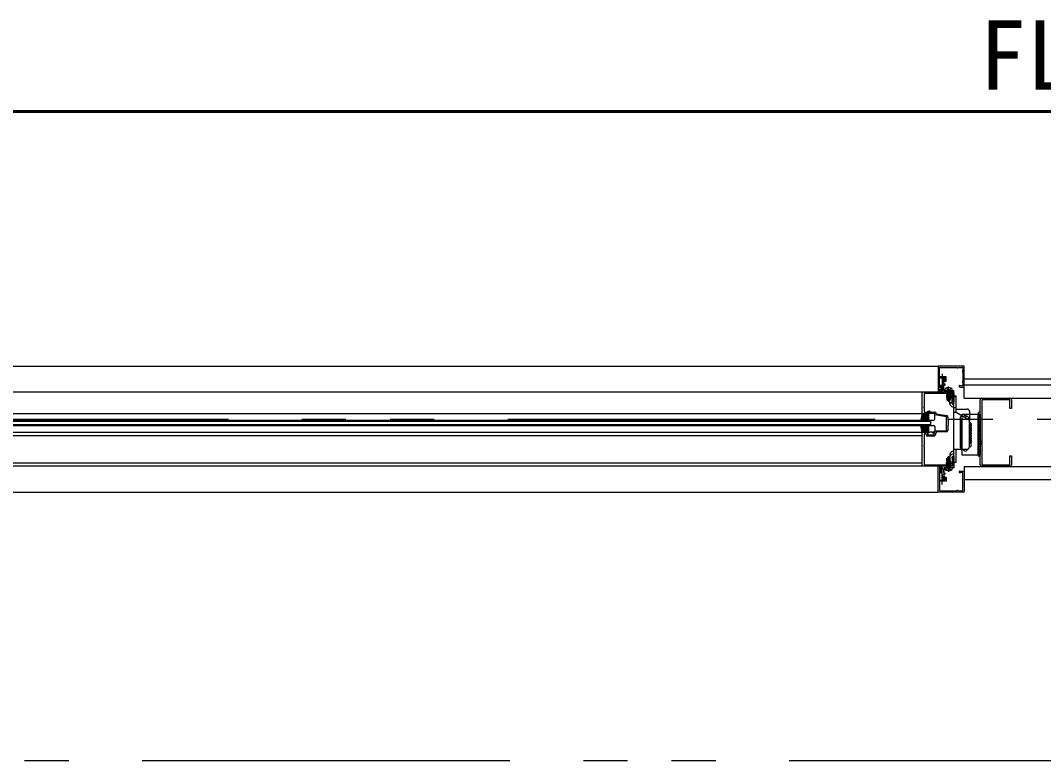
# Model space of a CAD drawing. Units: millimetres at full size. Extents: x -22551 to 92397, y -19340 to 14894.
# Drawn here: x 5053 to 6027, y -1231 to -526 of the extents above; entities that cross this region are included whole.
import ezdxf
from ezdxf.enums import TextEntityAlignment as Align

# ---------------------------------------------------------------- set-up
doc = ezdxf.new("R2010")
doc.units = ezdxf.units.MM
doc.header["$LTSCALE"] = 70
doc.linetypes.add('DASHED3', pattern=[4, 3, -1])
doc.linetypes.add('DOUBLE_CHAIN1', pattern=[8.8, 5, -1, 0.6, -0.6, 0.6, -1])
doc.layers.add('1-6_配管－冷媒：冷媒配管用銅管', color=5, linetype='Continuous', lineweight=40)
doc.layers.add('2-0_通芯', color=7, linetype='Continuous', lineweight=15)
doc.styles.add('ＭＳ ゴシック', font='')
doc.styles.get('ＭＳ ゴシック').set_extended_font_data('MS Gothic')

# ---------------------------------------------------------------- blocks, each defined once
blk = doc.blocks.new('グループ部品-125')
at = {"layer": '2-0_通芯'}
for p, q in [((4396.61, -855.2), (5926.61, -855.2)), ((5927.11, -855.2), (5926.61, -855.7)), ((5926.61, -855.7), (5926.61, -880.2)), ((5951.11, -855.2), (5927.11, -855.2)), ((5951.61, -885.7), (5951.61, -855.7)), ((5930.01, -873.7), (5928.01, -873.7)), ((5928.01, -874.7), (5930.01, -874.7)), ((5932.01, -878.4), (5932.01, -867.2)), ((5936.61, -879.56), (5936.61, -874.65)), ((5947.36, -875.2), (5951.11, -875.2)), ((5951.61, -867.2), (6737.61, -867.2)), ((5951.61, -873.2), (6731.61, -873.2)), ((5941.61, -880.2), (4381.61, -880.2)), ((5911.61, -900), (5911.61, -880.2)), ((5932.01, -878.4), (5941.61, -878.4)), ((5933.11, -878.4), (5933.21, -877.28)), ((5934.63, -879.1), (5938.59, -879.1)), ((5934.63, -879.1), (5934.63, -879.19)), ((5938.59, -879.89), (5934.63, -879.19)), ((5934.63, -879.19), (5935.01, -879.41)), ((5934.63, -879.71), (5935.01, -879.49)), ((5934.63, -879.71), (5934.63, -879.89)), ((5938.59, -880.59), (5934.63, -879.89)), ((5934.63, -879.89), (5935.01, -880.11)), ((5934.63, -880.41), (5935.01, -880.19)), ((5934.63, -881.11), (5935.01, -880.89)), ((5934.63, -881.11), (5934.63, -881.29)), ((5934.63, -881.11), (5938.59, -881.81)), ((5934.63, -881.29), (5935.01, -881.51)), ((5938.59, -881.99), (5934.63, -881.29)), ((5934.63, -881.81), (5935.01, -881.59)), ((5934.63, -881.81), (5938.59, -882.51)), ((5934.63, -881.81), (5934.63, -881.99)), ((5934.63, -881.99), (5935.01, -882.21)), ((5938.59, -882.69), (5934.63, -881.99)), ((5934.63, -882.51), (5935.01, -882.29)), ((5934.63, -882.51), (5938.59, -883.21)), ((5934.63, -882.51), (5934.63, -882.69)), ((5934.63, -882.69), (5935.01, -882.91)), ((5938.59, -883.39), (5934.63, -882.69)), ((5934.63, -883.21), (5935.01, -882.99)), ((5934.63, -883.21), (5938.59, -883.91)), ((5934.63, -883.21), (5934.63, -883.39)), ((5934.63, -883.39), (5935.01, -883.61)), ((5938.59, -884.09), (5934.63, -883.39)), ((5934.63, -883.91), (5935.01, -883.69)), ((5934.63, -883.91), (5935.26, -884.02)), ((5934.63, -883.91), (5934.63, -884.09)), ((5935.26, -884.2), (5934.63, -884.09)), ((5934.88, -878.9), (5934.88, -879.1)), ((5934.96, -885.1), (5935.26, -885.1)), ((5935.01, -879.41), (5938.21, -880.11)), ((5935.01, -879.49), (5935.01, -879.41)), ((5938.21, -880.19), (5935.01, -879.49)), ((5935.01, -880.11), (5938.21, -880.81)), ((5935.01, -880.19), (5935.01, -880.11)), ((5935.01, -880.89), (5935.01, -880.81)), ((5938.21, -881.59), (5935.01, -880.89)), ((5935.01, -881.51), (5938.21, -882.21)), ((5935.01, -881.59), (5935.01, -881.51)), ((5938.21, -882.29), (5935.01, -881.59)), ((5935.01, -882.21), (5938.21, -882.91)), ((5935.01, -882.29), (5935.01, -882.21)), ((5938.21, -882.99), (5935.01, -882.29)), ((5935.01, -882.91), (5938.21, -883.61)), ((5935.01, -882.99), (5935.01, -882.91)), ((5938.21, -883.69), (5935.01, -882.99)), ((5935.01, -883.61), (5938.21, -884.31)), ((5935.01, -883.69), (5935.01, -883.61)), ((5938.21, -884.39), (5935.01, -883.69)), ((5935.01, -885.1), (5935.01, -884.31)), ((5936.61, -886.89), (5935.75, -883.99)), ((5935.79, -884.12), (5938.59, -884.61)), ((5938.59, -884.79), (5935.84, -884.3)), ((5935.9, -884.5), (5938.21, -885.01)), ((5936.08, -885.1), (5938.26, -885.1)), ((5936.61, -881.76), (5936.61, -880.56)), ((5936.61, -882.76), (5936.61, -889.33)), ((5936.81, -879.1), (5938.21, -879.41)), ((5938.59, -879.19), (5938.21, -879.41)), ((5938.21, -879.49), (5938.21, -879.41)), ((5938.59, -879.89), (5938.21, -880.11)), ((5938.21, -880.19), (5938.21, -880.11)), ((5938.59, -880.59), (5938.21, -880.81)), ((5938.21, -880.89), (5938.21, -880.81)), ((5938.59, -881.29), (5938.21, -881.51)), ((5938.21, -881.59), (5938.21, -881.51)), ((5938.59, -881.81), (5938.21, -881.59)), ((5938.59, -881.99), (5938.21, -882.21)), ((5938.21, -882.29), (5938.21, -882.21)), ((5938.59, -882.51), (5938.21, -882.29)), ((5938.59, -882.69), (5938.21, -882.91)), ((5938.21, -882.99), (5938.21, -882.91)), ((5938.59, -883.21), (5938.21, -882.99)), ((5938.59, -883.39), (5938.21, -883.61)), ((5938.21, -883.69), (5938.21, -883.61)), ((5938.59, -883.91), (5938.21, -883.69)), ((5938.59, -884.09), (5938.21, -884.31)), ((5938.21, -884.39), (5938.21, -884.31)), ((5938.59, -884.61), (5938.21, -884.39)), ((5938.59, -884.79), (5938.21, -885.01)), ((5938.21, -885.09), (5938.21, -885.01)), ((5938.26, -885.1), (5938.26, -887.39)), ((5938.34, -878.9), (5938.34, -879.1)), ((5938.59, -880.41), (5938.59, -880.59)), ((5938.59, -881.81), (5938.59, -881.99)), ((5938.59, -882.51), (5938.59, -882.69)), ((5938.59, -883.21), (5938.59, -883.39)), ((5938.59, -883.91), (5938.59, -884.09)), ((5938.59, -884.61), (5938.59, -884.79)), ((5940.11, -878.4), (5940.01, -877.28)), ((5941.61, -880.2), (5941.61, -878.4)), ((5951.61, -885.7), (6719.11, -885.7)), ((5968.21, -885.7), (5995.01, -885.7)), ((5980.68, -885.7), (5982.28, -887.3)), ((5982.8, -885.7), (5984.4, -887.3)), ((5934.96, -887.39), (5936.46, -888.4)), ((5935.26, -887.2), (5936.46, -888.04)), ((5936.46, -888.04), (5936.46, -888.4)), ((5936.46, -888.4), (5936.76, -888.4)), ((5936.61, -886.89), (5936.76, -888.4)), ((5938.26, -887.39), (5936.76, -888.4)), ((5937.31, -886.5), (5938.26, -887.31)), ((5940.28, -887.2), (5940.31, -887.2)), ((5941.61, -888.72), (5941.61, -889.43)), ((5966.61, -949.1), (5966.61, -887.3)), ((4405.61, -900.2), (5917.61, -900.2)), ((5911.61, -900.2), (5910.11, -906.7)), ((5916.37, -900.2), (5910.18, -906.39)), ((5911.94, -906.7), (5910.45, -905.22)), ((5914.95, -900.2), (5910.61, -904.55)), ((5913.35, -906.7), (5910.72, -904.07)), ((5914.77, -906.7), (5910.98, -902.92)), ((5913.54, -900.2), (5911.03, -902.71)), ((5916.18, -906.7), (5911.25, -901.77)), ((5917.61, -900.37), (5911.28, -906.7)), ((5912.13, -900.2), (5911.46, -900.87)), ((5917.6, -906.7), (5911.51, -900.62)), ((5917.61, -905.3), (5912.51, -900.2)), ((5917.61, -901.79), (5912.7, -906.7)), ((5917.61, -903.89), (5913.92, -900.2)), ((5917.61, -903.2), (5914.11, -906.7)), ((5917.61, -902.47), (5915.34, -900.2)), ((5917.61, -904.61), (5915.52, -906.7)), ((5917.61, -901.06), (5916.75, -900.2)), ((5917.45, -898.2), (5918.58, -898.2)), ((5917.61, -906.7), (5917.61, -899.2)), ((5917.61, -901.2), (5917.61, -905.7)), ((5922.61, -900.2), (5918.61, -900.2)), ((5923.61, -905.7), (5923.61, -901.2)), ((5924.8, -900.69), (5934.57, -902.41)), ((5941.61, -899.5), (5941.61, -899.2)), ((5966.61, -900.89), (5966.61, -939.89)), ((4403.61, -906.7), (5919.61, -906.7)), ((4403.61, -907.7), (5919.61, -907.7)), ((4403.61, -910.7), (5919.61, -910.7)), ((4403.61, -911.7), (5919.61, -911.7)), ((5911.61, -918.2), (5910.11, -911.7)), ((5916.37, -918.2), (5910.18, -912.02)), ((5910.52, -906.7), (5910.19, -906.36)), ((5910.52, -911.7), (5910.19, -912.04)), ((5911.94, -911.7), (5910.45, -913.19)), ((5914.95, -918.2), (5910.61, -913.85)), ((5913.35, -911.7), (5910.72, -914.34)), ((5914.77, -911.7), (5910.98, -915.48)), ((5916.18, -911.7), (5911.25, -916.63)), ((5917.61, -918.03), (5911.28, -911.7)), ((5917.6, -911.7), (5911.51, -917.78)), ((5917.61, -913.1), (5912.51, -918.2)), ((5917.61, -916.61), (5912.7, -911.7)), ((5917.61, -914.51), (5913.92, -918.2)), ((5917.61, -915.2), (5914.11, -911.7)), ((5917.61, -913.79), (5915.52, -911.7)), ((5917.61, -906.03), (5916.94, -906.7)), ((5917.61, -912.37), (5916.94, -911.7)), ((5917.61, -911.7), (5917.61, -919.2)), ((5917.61, -917.2), (5917.61, -912.7)), ((5918.61, -906.7), (5922.61, -906.7)), ((5918.61, -911.7), (5922.61, -911.7)), ((5919.61, -911.7), (5919.61, -906.7)), ((5923.61, -912.7), (5923.61, -917.2)), ((5956.41, -922.99), (5956.41, -907.72)), ((4405.61, -918.2), (5917.61, -918.2)), ((4411.61, -921.2), (5911.61, -921.2)), ((5913.54, -918.2), (5911.03, -915.69)), ((5912.13, -918.2), (5911.46, -917.53)), ((5911.61, -950.2), (5911.61, -918.4)), ((5917.61, -915.93), (5915.34, -918.2)), ((5922.51, -922), (5916.71, -922)), ((5917.61, -917.34), (5916.75, -918.2)), ((5922.61, -918.2), (5918.61, -918.2)), ((5966.61, -926.08), (5968.21, -927.68)), ((5966.61, -928.2), (5968.21, -929.8)), ((5934.96, -943.01), (5936.46, -942)), ((5934.96, -945.3), (5934.96, -943.01)), ((5935.91, -943.9), (5934.96, -943.09)), ((5936.61, -943.51), (5936.46, -942)), ((5936.76, -942), (5936.46, -942)), ((5936.61, -947.64), (5936.61, -941.07)), ((5936.61, -943.51), (5937.47, -946.41)), ((5938.26, -943.01), (5936.76, -942)), ((5936.76, -942.36), (5936.76, -942)), ((5937.96, -943.21), (5936.76, -942.36)), ((5940.31, -943.2), (5940.28, -943.2)), ((5941.61, -937.9), (5941.61, -938.2)), ((5996.61, -940.7), (5996.61, -949.1)), ((4381.61, -950.2), (5941.61, -950.2)), ((4411.61, -947.2), (5911.61, -947.2)), ((5941.61, -952), (5932.01, -952)), ((5932.01, -952), (5932.01, -963.2)), ((5933.11, -952), (5933.21, -953.12)), ((5934.63, -945.61), (5935.01, -945.39)), ((5934.63, -945.79), (5934.63, -945.61)), ((5934.63, -945.61), (5937.38, -946.1)), ((5934.63, -945.79), (5935.01, -946.01)), ((5937.43, -946.28), (5934.63, -945.79)), ((5934.63, -946.31), (5935.01, -946.09)), ((5934.63, -946.49), (5934.63, -946.31)), ((5934.63, -946.31), (5938.59, -947.01)), ((5934.63, -946.49), (5935.01, -946.71)), ((5938.59, -947.19), (5934.63, -946.49)), ((5934.63, -947.01), (5935.01, -946.79)), ((5934.63, -947.19), (5934.63, -947.01)), ((5934.63, -947.01), (5938.59, -947.71)), ((5934.63, -947.19), (5935.01, -947.41)), ((5938.59, -947.89), (5934.63, -947.19)), ((5934.63, -947.71), (5935.01, -947.49)), ((5934.63, -947.89), (5934.63, -947.71)), ((5934.63, -947.71), (5938.59, -948.41)), ((5934.63, -947.89), (5935.01, -948.11)), ((5938.59, -948.59), (5934.63, -947.89)), ((5934.63, -948.41), (5935.01, -948.19)), ((5934.63, -948.59), (5934.63, -948.41)), ((5934.63, -948.41), (5938.59, -949.11)), ((5934.63, -948.59), (5935.01, -948.81)), ((5938.59, -949.29), (5934.63, -948.59)), ((5934.63, -949.11), (5935.01, -948.89)), ((5934.63, -949.81), (5935.01, -949.59)), ((5934.63, -949.81), (5938.59, -950.51)), ((5934.63, -949.99), (5934.63, -949.81)), ((5934.63, -950.51), (5935.01, -950.29)), ((5934.63, -950.51), (5938.59, -951.21)), ((5934.63, -951.21), (5935.01, -950.99)), ((5938.59, -951.3), (5934.63, -951.3)), ((5934.88, -951.5), (5934.88, -951.3)), ((5937.14, -945.3), (5934.96, -945.3)), ((5935.01, -945.31), (5935.01, -945.39)), ((5937.32, -945.9), (5935.01, -945.39)), ((5935.01, -946.01), (5935.01, -946.09)), ((5935.01, -946.01), (5938.21, -946.71)), ((5938.21, -946.79), (5935.01, -946.09)), ((5935.01, -946.71), (5935.01, -946.79)), ((5935.01, -946.71), (5938.21, -947.41)), ((5938.21, -947.49), (5935.01, -946.79)), ((5935.01, -947.41), (5935.01, -947.49)), ((5935.01, -947.41), (5938.21, -948.11)), ((5938.21, -948.19), (5935.01, -947.49)), ((5935.01, -948.11), (5935.01, -948.19)), ((5935.01, -948.11), (5938.21, -948.81)), ((5938.21, -948.89), (5935.01, -948.19)), ((5935.01, -948.81), (5935.01, -948.89)), ((5935.01, -948.81), (5938.21, -949.51)), ((5935.01, -949.51), (5935.01, -949.59)), ((5938.21, -950.29), (5935.01, -949.59)), ((5935.01, -950.21), (5938.21, -950.91)), ((5935.01, -950.21), (5935.01, -950.29)), ((5938.21, -950.99), (5935.01, -950.29)), ((5935.01, -950.91), (5935.01, -950.99)), ((5936.41, -951.3), (5935.01, -950.99)), ((5936.61, -948.64), (5936.61, -949.84)), ((5936.61, -950.84), (5936.61, -955.75)), ((5938.26, -945.3), (5937.96, -945.3)), ((5937.96, -946.2), (5938.59, -946.31)), ((5938.59, -946.49), (5937.96, -946.38)), ((5938.21, -945.3), (5938.21, -946.09)), ((5938.59, -946.49), (5938.21, -946.71)), ((5938.21, -946.71), (5938.21, -946.79)), ((5938.59, -947.01), (5938.21, -946.79)), ((5938.59, -947.19), (5938.21, -947.41)), ((5938.21, -947.41), (5938.21, -947.49)), ((5938.59, -947.71), (5938.21, -947.49)), ((5938.59, -947.89), (5938.21, -948.11)), ((5938.21, -948.11), (5938.21, -948.19)), ((5938.59, -948.41), (5938.21, -948.19)), ((5938.59, -948.59), (5938.21, -948.81)), ((5938.21, -948.81), (5938.21, -948.89)), ((5938.59, -949.11), (5938.21, -948.89)), ((5938.59, -949.29), (5938.21, -949.51)), ((5938.21, -949.51), (5938.21, -949.59)), ((5938.59, -949.99), (5938.21, -950.21)), ((5938.21, -950.21), (5938.21, -950.29)), ((5938.59, -950.51), (5938.21, -950.29)), ((5938.59, -950.69), (5938.21, -950.91)), ((5938.21, -950.91), (5938.21, -950.99)), ((5938.59, -951.21), (5938.21, -950.99)), ((5938.34, -951.5), (5938.34, -951.3)), ((5938.59, -946.49), (5938.59, -946.31)), ((5938.59, -947.19), (5938.59, -947.01)), ((5938.59, -947.89), (5938.59, -947.71)), ((5938.59, -948.59), (5938.59, -948.41)), ((5938.59, -949.29), (5938.59, -949.11)), ((5938.59, -950.69), (5938.59, -950.51)), ((5938.59, -951.3), (5938.59, -951.21)), ((5940.11, -952), (5940.01, -953.12)), ((5941.61, -950.2), (5941.61, -952)), ((5951.61, -950.7), (5951.61, -974.7)), ((5951.61, -950.7), (6654.11, -950.7)), ((5995.01, -950.7), (5968.21, -950.7)), ((5987.51, -949.1), (5989.11, -950.7)), ((5989.63, -949.1), (5991.23, -950.7)), ((5928.01, -955.7), (5930.01, -955.7)), ((5930.01, -956.7), (5928.01, -956.7)), ((5947.36, -955.2), (5951.11, -955.2)), ((5951.61, -963.2), (6036.61, -963.2)), ((4396.61, -975.2), (5926.61, -975.2)), ((5951.11, -975.2), (5927.11, -975.2))]:
    blk.add_line(p, q, dxfattribs=at)
at = {"layer": '2-0_通芯', "linetype": 'DASHED3'}
for p, q in [((5937.81, -887.2), (5937.02, -882.73)), ((5943.91, -883.7), (5941.61, -883.7)), ((5941.61, -946.7), (5941.61, -883.7)), ((5943.91, -884.6), (5941.61, -884.6)), ((5943.91, -899.35), (5943.91, -883.7)), ((5937.81, -890.8), (5937.81, -887.2)), ((5937.81, -889.73), (5940.11, -889.73)), ((5939.72, -893.79), (5941.61, -894.67)), ((5941.61, -889.55), (5940.11, -888.84)), ((5941.61, -892.13), (5940.69, -891.7)), ((5943.91, -894.84), (5941.61, -894.84)), ((5943.91, -899.35), (5941.61, -899.35)), ((5943.91, -896.2), (5954.41, -896.2)), ((5955.41, -905.99), (5943.91, -899.35)), ((5949.61, -900.89), (5966.61, -900.89)), ((5949.61, -939.89), (5949.61, -900.89)), ((5956.41, -898.2), (5956.41, -907.72)), ((5964.31, -900.89), (5964.31, -939.89)), ((5956.41, -932.2), (5956.41, -924.41)), ((5941.61, -934.2), (5954.41, -934.2)), ((5943.91, -946.7), (5943.91, -934.2)), ((5937.81, -939.6), (5937.81, -942.14)), ((5937.81, -942.19), (5937.81, -944.96)), ((5939.7, -939.21), (5941.61, -938.31)), ((5939.72, -936.61), (5941.61, -935.73)), ((5940.11, -942.19), (5940.11, -945.16)), ((5941.61, -940.85), (5940.68, -941.29)), ((5966.61, -939.89), (5949.61, -939.89)), ((5937.81, -944.96), (5937.33, -947.67)), ((5937.33, -947.67), (5939.6, -948.07)), ((5937.58, -946.26), (5939.85, -946.66)), ((5940.11, -945.16), (5939.6, -948.07)), ((5941.61, -946.7), (5943.91, -946.7))]:
    blk.add_line(p, q, dxfattribs=at)
at = {"layer": '2-0_通芯', "linetype": 'DOUBLE_CHAIN1'}
for p, q in [((-4339.14, -905.7), (7495.33, -905.7)), ((-22551.09, -1230.7), (23861.61, -1230.7))]:
    blk.add_line(p, q, dxfattribs=at)
at = {"layer": '2-0_通芯'}
for points in [[(5930.51, -878.26), (5930.29, -875.7), (5928.01, -875.7), (5928.01, -857)], [(5928.51, -856.5), (5944.09, -856.5), (5944.32, -856.62)], [(5945.9, -856.62), (5946.14, -856.5), (5949.81, -856.5)], [(5950.31, -857), (5950.31, -859.18), (5950.2, -859.41)], [(5928.01, -866.5), (5933.41, -866.5), (5933.41, -868.53), (5933.01, -869.1), (5933.01, -869.6), (5934.41, -869.6), (5934.41, -865.5), (5928.01, -865.5)], [(5930.51, -862.5), (5930.51, -869.74), (5930.63, -869.93), (5930.63, -870.48), (5930.51, -870.66), (5930.51, -879), (5929.38, -879), (5929.1, -877.41)], [(5932.91, -872.3), (5931.81, -872.3), (5932.71, -868.92), (5933.57, -868.69), (5932.44, -866.75), (5931.51, -867)], [(5950.2, -860.99), (5950.31, -861.23), (5950.31, -869.18), (5950.2, -869.41)], [(5931.51, -867), (5931.51, -868.77), (5930.51, -872.5)], [(5932.01, -877.2), (5931.71, -876.9), (5931.71, -874.5)], [(5934.56, -876.04), (5935.47, -877.85), (5936.61, -878.46)], [(5938.66, -876.04), (5937.76, -877.85), (5936.61, -878.46)], [(5949.81, -874), (5948.1, -874), (5947.89, -873.91)], [(5950.2, -870.99), (5950.31, -871.23), (5950.31, -873.5)], [(5940.61, -886.9), (5940.61, -881.2), (5913.21, -881.2), (5913.21, -893.74)], [(5928.11, -880.2), (5928.11, -876.8), (5929.24, -876.8), (5929.52, -878.39)], [(5934.63, -879.71), (5938.59, -880.41), (5938.21, -880.19)], [(5934.63, -880.41), (5938.59, -881.11), (5938.59, -881.29), (5934.63, -880.59)], [(5934.63, -880.41), (5934.63, -880.59), (5935.01, -880.81), (5938.21, -881.51)], [(5934.63, -884.09), (5935.01, -884.31), (5935.26, -884.36)], [(5934.96, -885.1), (5934.96, -887.39), (5935.26, -887.2)], [(5938.59, -881.11), (5938.21, -880.89), (5935.01, -880.19)], [(5935.13, -879.1), (5938.59, -879.71), (5938.59, -879.89)], [(5936.46, -888.04), (5935.26, -884.05), (5935.26, -887.2)], [(5937.07, -878.4), (5936.89, -878.52), (5936.34, -878.52), (5936.15, -878.4)], [(5938.59, -879.71), (5938.21, -879.49), (5936.41, -879.1)], [(5936.61, -887), (5937.31, -886.5), (5937.45, -885.1)], [(5938.59, -879.1), (5938.59, -879.19), (5938.1, -879.1)], [(5941.61, -880.7), (5941.61, -889.2), (5940.61, -889.2), (5939.98, -888.11), (5939.98, -887.5)], [(5913.21, -894.66), (5913.21, -899), (5916.41, -899), (5916.58, -898.7)], [(5996.61, -887.3), (5996.61, -895.7), (5995.01, -895.7), (5995.01, -887.3), (5968.21, -887.3), (5968.21, -949.1), (5995.01, -949.1), (5995.01, -940.7), (5996.61, -940.7)], [(5917.61, -919.2), (5916.41, -919.2), (5916.41, -920.8), (5922.81, -920.8), (5922.81, -919.2), (5921.61, -919.2), (5921.61, -918.2), (5923.61, -918.2), (5923.61, -916.7), (5934.61, -916.7), (5934.61, -903.64)], [(5934.61, -903.64), (5923.61, -901.7), (5923.61, -900.2), (5920.26, -900.2), (5918.11, -899.2), (5917.61, -899.2)], [(5919.01, -898.29), (5920.52, -899), (5923.31, -899)], [(5935.81, -903.89), (5935.81, -906.3), (5936.21, -906.7), (5936.21, -911.7), (5935.81, -912.1), (5935.81, -916.4)], [(5915.21, -920.5), (5915.21, -919.7), (5913.21, -919.7), (5913.21, -930.74)], [(5934.31, -917.9), (5925.11, -917.9), (5924.01, -919.47), (5924.01, -920.5)], [(5913.21, -931.66), (5913.21, -949.2), (5940.61, -949.2), (5940.61, -943.5)], [(5936.61, -943.4), (5935.91, -943.9), (5935.77, -945.3)], [(5936.76, -942.36), (5937.96, -946.35), (5937.96, -943.21)], [(5938.26, -945.3), (5938.26, -943.01), (5937.96, -943.21)], [(5939.98, -942.9), (5939.98, -942.29), (5940.61, -941.2), (5941.61, -941.2), (5941.61, -949.7)], [(5927.11, -975.2), (5926.61, -974.7), (5926.61, -950.2)], [(5930.51, -952.14), (5930.29, -954.7), (5928.01, -954.7), (5928.01, -973.4)], [(5928.11, -950.2), (5928.11, -953.6), (5929.24, -953.6), (5929.52, -952.01)], [(5930.51, -967.9), (5930.51, -960.66), (5930.63, -960.48), (5930.63, -959.93), (5930.51, -959.74), (5930.51, -951.4), (5929.38, -951.4), (5929.1, -952.99)], [(5932.01, -953.2), (5931.71, -953.5), (5931.71, -955.9)], [(5934.56, -954.36), (5935.47, -952.55), (5936.61, -951.94)], [(5938.59, -949.99), (5934.63, -949.29), (5934.63, -949.11), (5938.59, -949.81)], [(5934.63, -949.29), (5935.01, -949.51), (5938.21, -950.21)], [(5938.59, -950.69), (5934.63, -949.99), (5935.01, -950.21)], [(5938.1, -951.3), (5934.63, -950.69), (5934.63, -950.51)], [(5934.63, -950.69), (5935.01, -950.91), (5936.81, -951.3)], [(5934.63, -951.3), (5934.63, -951.21), (5935.13, -951.3)], [(5938.59, -949.99), (5938.59, -949.81), (5938.21, -949.59), (5935.01, -948.89)], [(5937.07, -952), (5936.89, -951.88), (5936.34, -951.88), (5936.15, -952)], [(5938.66, -954.36), (5937.76, -952.55), (5936.61, -951.94)], [(5938.59, -946.31), (5938.21, -946.09), (5937.96, -946.04)], [(5928.01, -963.9), (5933.41, -963.9), (5933.41, -961.87), (5933.01, -961.3), (5933.01, -960.8), (5934.41, -960.8), (5934.41, -964.9), (5928.01, -964.9)], [(5931.51, -963.4), (5931.51, -961.64), (5930.51, -957.9)], [(5932.91, -958.1), (5931.81, -958.1), (5932.71, -961.48), (5933.57, -961.71), (5932.44, -963.65), (5931.51, -963.4)], [(5949.81, -956.4), (5948.1, -956.4), (5947.89, -956.49)], [(5950.2, -959.41), (5950.31, -959.18), (5950.31, -956.9)], [(5950.2, -969.41), (5950.31, -969.18), (5950.31, -961.23), (5950.2, -960.99)], [(5928.51, -973.9), (5944.09, -973.9), (5944.32, -973.79)], [(5945.9, -973.79), (5946.14, -973.9), (5949.81, -973.9)], [(5950.31, -973.4), (5950.31, -971.23), (5950.2, -970.99)]]:
    blk.add_lwpolyline(points, dxfattribs=at)
at = {"layer": '2-0_通芯', "linetype": 'DASHED3'}
blk.add_lwpolyline([(5940.11, -890.8), (5940.11, -887), (5939.29, -882.33), (5937.02, -882.73)], dxfattribs=at)
at = {"layer": '2-0_通芯'}
for centre, radius, start, end in [((5928.51, -857), 0.5, 90.00001, 179.99999), ((5945.11, -856), 1, 217.97987, 322.02013), ((5949.81, -857), 0.5, 0.00001, 89.99999), ((5951.11, -855.7), 0.5, 0.00001, 89.99999), ((5950.81, -860.2), 1, 127.97987, 232.02013), ((5930.01, -874.2), 0.5, 269.99999, 90.00001), ((5932.91, -874.5), 1.2, 90.00001, 179.99999), ((5932.91, -872.8), 0.5, 269.99999, 90.00001), ((5934.5, -877.39), 1.3, 105.88085, 175), ((5936.61, -884.8), 9, 74.11915, 105.88085), ((5938.72, -877.39), 1.3, 5, 74.11915), ((5947.36, -874.45), 0.75, 45.58467, 269.99998), ((5950.81, -870.2), 1, 127.97987, 232.02013), ((5949.81, -873.5), 0.5, 270.00001, 359.99999), ((5951.11, -874.7), 0.5, 270.00001, 359.99999), ((5928.61, -877.5), 0.5, 9.99999, 180), ((5930.01, -878.3), 0.5, 190.00001, 5), ((5934.38, -878.9), 0.5, 0, 90), ((5935.51, -884.05), 0.248, 12.80904, 180), ((5938.84, -878.9), 0.5, 90, 180), ((5941.11, -880.7), 0.5, 0, 90), ((5968.21, -887.3), 1.6, 90, 180), ((5995.01, -887.3), 1.6, 0, 90), ((5913.21, -894.2), 0.3, 113.57818, 246.42182), ((5913.01, -893.74), 0.2, 293.57818, 0), ((5913.01, -894.66), 0.2, 0, 66.42182), ((5940.28, -887.5), 0.3, 90, 180), ((5940.31, -886.9), 0.3, 270, 0), ((5911.81, -900), 0.2, 180, 270), ((5917.45, -899.2), 1, 90, 150), ((5918.61, -901.2), 1, 90.0001, 180.0001), ((5918.61, -905.7), 1, 180.0001, 270.0001), ((5918.58, -899.2), 1, 65, 90), ((5922.61, -901.2), 1, 0.0001, 90.0001), ((5922.61, -905.7), 1, 270.0001, 0.0001), ((5923.31, -900.5), 1.5, 352.68721, 90), ((5934.31, -903.89), 1.5, 0, 80), ((5949.61, -904.64), 2, 90, 270), ((5949.61, -906.24), 2, 156.42182, 270), ((5952.43, -904.27), 2, 36.40668, 149.98486), ((5953.81, -905.07), 2, 329.98486, 149.98486), ((5966.61, -900.89), 2, 90, 270), ((5966.61, -902.49), 2, 156.42182, 270), ((5966.61, -904.09), 2, 156.42182, 270), ((5966.61, -905.69), 2, 156.42182, 270), ((5918.61, -912.7), 1, 89.9999, 179.9999), ((5922.61, -912.7), 1, 359.9999, 89.9999), ((5949.61, -907.84), 2, 156.42182, 270), ((5949.61, -909.44), 2, 156.42182, 270), ((5949.61, -911.04), 2, 156.42182, 270), ((5949.61, -912.64), 2, 156.42182, 270), ((5949.61, -914.24), 2, 156.42182, 270), ((5949.61, -915.84), 2, 156.42182, 270), ((5954.41, -907.72), 2, 0, 60), ((5956.41, -911), 2, 336.42182, 90), ((5956.41, -912.6), 2, 336.42182, 90), ((5956.41, -914.2), 2, 336.42182, 90), ((5956.41, -915.8), 2, 336.42182, 90), ((5956.41, -917.4), 2, 336.42182, 90), ((5966.61, -907.29), 2, 156.42182, 270), ((5966.61, -908.89), 2, 156.42182, 270), ((5966.61, -910.49), 2, 156.42182, 270), ((5966.61, -912.09), 2, 156.42182, 270), ((5966.61, -913.69), 2, 156.42182, 270), ((5966.61, -915.29), 2, 156.42182, 270), ((5911.81, -918.4), 0.2, 90, 180), ((5916.71, -920.5), 1.5, 180, 270), ((5918.61, -917.2), 1, 179.9999, 269.9999), ((5922.51, -920.5), 1.5, 270, 0), ((5922.61, -917.2), 1, 269.9999, 359.9999), ((5934.31, -916.4), 1.5, 270, 0), ((5949.61, -917.44), 2, 156.42182, 270), ((5949.61, -919.04), 2, 156.42182, 270), ((5949.61, -920.64), 2, 156.42182, 270), ((5949.61, -922.24), 2, 156.42182, 270), ((5949.61, -923.84), 2, 156.42182, 270), ((5949.61, -925.44), 2, 156.42182, 270), ((5957.11, -923.7), 1, 134.427, 225.573), ((5956.41, -919), 2, 336.42182, 90), ((5956.41, -920.6), 2, 336.42182, 90), ((5956.41, -922.2), 2, 336.42182, 90), ((5956.41, -923.8), 2, 336.42182, 90), ((5956.41, -925.4), 2, 336.42182, 90), ((5956.41, -927), 2, 336.42182, 90), ((5966.61, -916.89), 2, 156.42182, 270), ((5966.61, -918.49), 2, 156.42182, 270), ((5966.61, -920.09), 2, 156.42182, 270), ((5966.61, -921.69), 2, 156.42182, 270), ((5966.61, -923.29), 2, 156.42182, 270), ((5966.61, -924.89), 2, 156.42182, 270), ((5913.21, -931.2), 0.3, 113.57818, 246.42182), ((5913.01, -930.74), 0.2, 293.57818, 0), ((5913.01, -931.66), 0.2, 0, 66.42182), ((5949.61, -927.04), 2, 156.42182, 270), ((5949.61, -928.64), 2, 156.42182, 270), ((5949.61, -930.24), 2, 156.42182, 270), ((5949.61, -931.84), 2, 156.42182, 270), ((5952.61, -934.2), 2, 180, 0), ((5956.41, -928.6), 2, 336.42182, 90), ((5956.41, -930.2), 2, 270, 90), ((5966.61, -926.49), 2, 156.42182, 270), ((5966.61, -928.09), 2, 156.42182, 270), ((5966.61, -929.69), 2, 156.42182, 270), ((5966.61, -931.29), 2, 156.42182, 270), ((5966.61, -932.89), 2, 156.42182, 270), ((5966.61, -934.49), 2, 156.42182, 270), ((5940.28, -942.9), 0.3, 180, 270), ((5940.31, -943.5), 0.3, 0, 90), ((5966.61, -936.09), 2, 156.42182, 270), ((5966.61, -937.69), 2, 156.42182, 270), ((5966.61, -939.29), 2, 156.42182, 270), ((5928.61, -952.9), 0.5, 180, 350.00001), ((5930.01, -952.1), 0.5, 355, 169.99999), ((5934.5, -953.01), 1.3, 185, 254.11915), ((5936.61, -945.6), 9, 254.11915, 285.88085), ((5934.38, -951.5), 0.5, 270, 0), ((5937.71, -946.35), 0.248, 192.80904, 0), ((5938.84, -951.5), 0.5, 180, 270), ((5938.72, -953.01), 1.3, 285.88085, 355), ((5941.11, -949.7), 0.5, 270, 0), ((5968.21, -949.1), 1.6, 180, 270), ((5995.01, -949.1), 1.6, 270.00191, 0), ((5930.01, -956.2), 0.5, 269.99999, 90.00001), ((5932.91, -955.9), 1.2, 180.00001, 269.99999), ((5932.91, -957.6), 0.5, 269.99999, 90.00001), ((5947.36, -955.95), 0.75, 90.00002, 314.41533), ((5949.81, -956.9), 0.5, 0.00001, 89.99999), ((5950.81, -960.2), 1, 127.97987, 232.02013), ((5951.11, -955.7), 0.5, 0.00001, 89.99999), ((5928.51, -973.4), 0.5, 180.00001, 269.99999), ((5945.11, -974.4), 1, 37.97987, 142.02013), ((5950.81, -970.2), 1, 127.97987, 232.02013), ((5949.81, -973.4), 0.5, 270.00001, 359.99999), ((5951.11, -974.7), 0.5, 270.00001, 359.99999)]:
    blk.add_arc(centre, radius, start, end, dxfattribs=at)
at = {"layer": '2-0_通芯', "linetype": 'DASHED3'}
for centre, radius, start, end in [((5941.11, -890.8), 3.3, 180, 245), ((5941.11, -890.8), 1, 180, 245), ((5954.41, -898.2), 2, 0, 90), ((5954.41, -932.2), 2, 270, 0), ((5941.11, -939.6), 3.3, 115, 180), ((5941.11, -942.19), 3.3, 115.33088, 180), ((5941.11, -942.19), 1, 115.33088, 180)]:
    blk.add_arc(centre, radius, start, end, dxfattribs=at)

msp = doc.modelspace()

# ---------------------------------------------------------------- linework, layer by layer
at = {"layer": '1-6_配管－冷媒：冷媒配管用銅管'}
msp.add_line((3238.97, -612.99), (9000.44, -612.99), dxfattribs=at)

# ---------------------------------------------------------------- block references
at = {"layer": '2-0_通芯'}
msp.add_blockref('グループ部品-125', (0, 0), dxfattribs=at)

# ---------------------------------------------------------------- texts
at = {"layer": '1-6_配管－冷媒：冷媒配管用銅管', "color": 1, "style": 'ＭＳ ゴシック'}
msp.add_text('FL+3000', height=65.98, dxfattribs=at).set_placement((5965.71, -611.99), align=Align.BOTTOM_LEFT)

doc.saveas('drawing.dxf')
